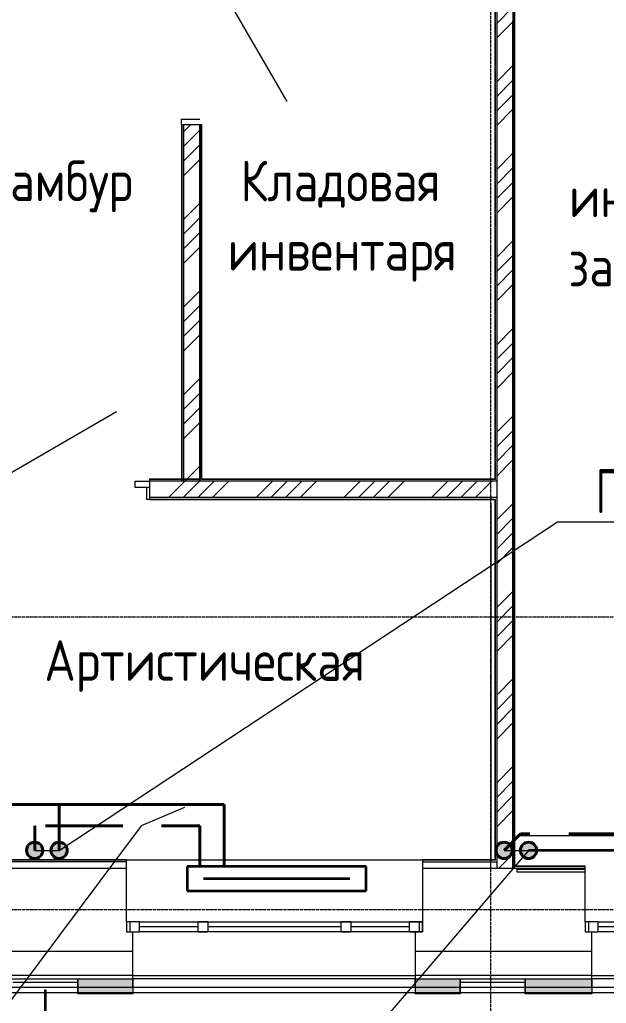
# Model space of a CAD drawing. Header units: millimetres. Extents: x -3929 to 624051, y 52832 to 514950.
# Drawn here: x 206602 to 210208, y 411788 to 417836 of the extents above; entities that cross this region are included whole.
import ezdxf
from ezdxf import colors
from ezdxf.entities.mleader import LeaderData, LeaderLine
from ezdxf.math import Vec2, Vec3

# ---------------------------------------------------------------- set-up
doc = ezdxf.new("R2010")
doc.units = ezdxf.units.MM
for name, pattern in [('ADSK_Линия сетки', [25, 20, -2.5, 0, -2.5]), ('ADSK_Штриховая_ш2 п1', [3, 2, -1]), ('Hidden', [7.14375, 4.7625, -2.38125])]:
    doc.linetypes.add(name, pattern=pattern)
for name, color, linetype, lineweight in [('_ Окна', 7, 'Continuous', 9), ('Двери', 7, 'Continuous', 9), ('Марки помещений', 7, 'Continuous', 20), ('Обобщенные модели', 7, 'Continuous', 18), ('ОВ-О-Оборудование', 32, 'Continuous', 35), ('ОВ-ТЕКСТ', 7, 'Continuous', 25), ('Ограждение', 7, 'Continuous', 9), ('Окна', 7, 'Continuous', 9), ('Оси', 253, 'Continuous', 9), ('Перекрытие', 7, 'Continuous', 18), ('Стены наружные', 7, 'Continuous', 18), ('Стены несущие', 7, 'Continuous', 30), ('Стены отделка', 7, 'Continuous', 30), ('Стены штриховка', 7, 'Continuous', 9)]:
    doc.layers.add(name, color=color, linetype=linetype, lineweight=lineweight)
doc.layers.add('стояки', color=7, linetype='Continuous')
doc.layers.add('т11.1', color=1, linetype='Continuous', true_color=0xff0000)
doc.layers.add('т21.1', color=5, linetype='Continuous', true_color=0x0000ff)
doc.styles.add('GOST Common_2', font='GOST_Common.ttf', dxfattribs={"width": 0.9, "height": 250})
doc.styles.add('СТИЛЬ', font='simplex.shx', dxfattribs={"width": 0.65})

# ---------------------------------------------------------------- blocks, each defined once
blk = doc.blocks.new('4 этаж')
at = {"layer": 'Ограждение', "lineweight": 0, "transparency": 33554432}
h = blk.add_hatch(color=253, dxfattribs=at)
h.paths.add_polyline_path([(398037.7, 1630.4), (398037.7, 1630.4), (397794.1, 1630.4)])
h.paths.add_polyline_path([(398037.7, 1636), (398037.7, 1722.2), (397699.1, 1722.2), (397699.1, 1636), (397794.1, 1636)])
for points in [[(398037.7, 1722.2), (398037.7, 1723.2), (398026.7, 1722.2)], [(399772.7, 1636), (400049.1, 1636), (400049.1, 1722.2), (399772.7, 1722.2), (399772.7, 1638.2)], [(400449.1, 1636), (400857.7, 1636), (400857.7, 1722.2), (400449.1, 1722.2), (400449.1, 1638.2)], [(397699.1, 1630.4), (398037.7, 1630.4), (398037.7, 1631.7), (397699.1, 1631.7)]]:
    blk.add_hatch(color=253, dxfattribs=at).paths.add_polyline_path(points)
h = blk.add_hatch(color=253, dxfattribs=at)
h.paths.add_polyline_path([(399772.7, 1630.4), (400049.1, 1630.4), (400049.1, 1631.7), (399772.7, 1631.7)])
h.paths.add_polyline_path([(400049.1, 1634.3), (400049.1, 1634.7), (399772.7, 1634.3)])
h = blk.add_hatch(color=253, dxfattribs=at)
h.paths.add_polyline_path([(400449.1, 1630.4), (400857.7, 1630.4), (400857.7, 1631.7), (400449.1, 1631.7)])
h.paths.add_polyline_path([(400857.7, 1634.3), (400857.7, 1634.7), (400449.1, 1634.3)])
at = {"layer": '_ Окна', "color": 253, "lineweight": 0}
for p, q in [((398077.7, 2073.2), (397997.7, 2073.2)), ((397997.7, 2073.2), (397997.7, 2013.2)), ((398017.7, 2073.2), (398017.7, 2013.2)), ((398077.7, 2013.2), (398077.7, 2073.2)), ((398437.7, 2013.2), (398437.7, 2073.2)), ((398437.7, 2073.2), (398497.7, 2073.2)), ((398497.7, 2073.2), (398497.7, 2013.2)), ((399317.7, 2013.2), (399317.7, 2073.2)), ((399317.7, 2073.2), (399377.7, 2073.2)), ((399377.7, 2073.2), (399377.7, 2013.2)), ((399737.7, 2013.2), (399737.7, 2073.2)), ((399737.7, 2073.2), (399817.7, 2073.2)), ((399797.7, 2073.2), (399797.7, 2013.2)), ((399817.7, 2073.2), (399817.7, 2013.2)), ((400897.7, 2073.2), (400817.7, 2073.2)), ((400817.7, 2073.2), (400817.7, 2013.2)), ((400837.7, 2073.2), (400837.7, 2013.2)), ((400897.7, 2013.2), (400897.7, 2073.2)), ((397997.7, 2013.2), (398077.7, 2013.2)), ((398437.7, 2043.2), (398077.7, 2043.2)), ((398497.7, 2013.2), (398437.7, 2013.2)), ((399317.7, 2043.2), (398497.7, 2043.2)), ((399377.7, 2013.2), (399317.7, 2013.2)), ((399737.7, 2043.2), (399377.7, 2043.2)), ((399817.7, 2013.2), (399737.7, 2013.2)), ((400817.7, 2013.2), (400897.7, 2013.2)), ((401257.7, 2043.2), (400897.7, 2043.2))]:
    blk.add_line(p, q, dxfattribs=at)
at = {"layer": 'Двери', "color": 253, "lineweight": 0}
for p, q in [((398448.5, 8043.2), (398983.5, 7116.6)), ((397195.5, 4783.2), (397936.8, 5211.2)), ((398051.5, 4783.2), (398138.5, 4783.2)), ((398051.5, 4743.2), (398051.5, 4783.2)), ((398138.5, 4783.2), (398138.5, 4743.2)), ((398138.5, 4743.2), (398051.5, 4743.2))]:
    blk.add_line(p, q, dxfattribs=at)
at = {"layer": 'Обобщенные модели', "color": 253, "lineweight": 0}
for p, q in [((397495, 1653.2), (397495, 1514.1)), ((397505, 1653.2), (397495, 1653.2)), ((397505, 1514.1), (397505, 1653.2))]:
    blk.add_line(p, q, dxfattribs=at)
at = {"layer": 'Ограждение', "color": 253, "lineweight": 0}
for p, q in [((397699.1, 1722.2), (397699.1, 1703.2)), ((398037.7, 1722.2), (397699.1, 1722.2)), ((398037.7, 1722.2), (397699.1, 1722.2)), ((397699.1, 1703.2), (397699.1, 1631.8)), ((397699.1, 1630.4), (397699.1, 1703.2)), ((398026.7, 1723.2), (398037.7, 1723.2)), ((398037.7, 1723.2), (398037.7, 1722.2)), ((398037.7, 1722.2), (398037.7, 1673.2)), ((398037.7, 1673.2), (398037.7, 1722.2)), ((399772.7, 1722.2), (399772.7, 1723.2)), ((399772.7, 1722.2), (399772.7, 1673.2)), ((399772.7, 1673.2), (399772.7, 1722.2)), ((400049.1, 1722.2), (399772.7, 1722.2)), ((400049.1, 1722.2), (399772.7, 1722.2)), ((400049.1, 1703.2), (400049.1, 1722.2)), ((400049.1, 1703.2), (400049.1, 1630.4)), ((400049.1, 1631.8), (400049.1, 1703.2)), ((400449.1, 1722.2), (400449.1, 1703.2)), ((400857.7, 1722.2), (400449.1, 1722.2)), ((400857.7, 1722.2), (400449.1, 1722.2)), ((400449.1, 1703.2), (400449.1, 1631.8)), ((400449.1, 1630.4), (400449.1, 1703.2)), ((400846.7, 1723.2), (400857.7, 1723.2)), ((400857.7, 1723.2), (400857.7, 1722.2)), ((400857.7, 1722.2), (400857.7, 1673.2)), ((400857.7, 1673.2), (400857.7, 1722.2)), ((397699.1, 1631.8), (397699.1, 1636)), ((397699.1, 1636), (397699.1, 1634.7)), ((398037.7, 1636), (397699.1, 1636)), ((397699.1, 1634.7), (397699.1, 1631.8)), ((397699.1, 1631.8), (397699.1, 1634.7)), ((397699.1, 1634.7), (397699.1, 1631.8)), ((398037.7, 1634.7), (397699.1, 1634.7)), ((397699.1, 1634), (397699.1, 1634.3)), ((398037.7, 1634.3), (397699.1, 1634.3)), ((397699.1, 1632), (397699.1, 1634)), ((397699.1, 1634), (397699.1, 1632)), ((398037.7, 1634), (397699.1, 1634)), ((398037.7, 1638.2), (398037.7, 1630.4)), ((398037.7, 1631.8), (398037.7, 1638.2)), ((398037.7, 1634.7), (398037.7, 1636)), ((398037.7, 1636), (398037.7, 1631.8)), ((398037.7, 1631.8), (398037.7, 1634.7)), ((398037.7, 1634.7), (398037.7, 1631.8)), ((398037.7, 1631.8), (398037.7, 1634.7)), ((398037.7, 1634.3), (398037.7, 1634)), ((398037.7, 1632), (398037.7, 1634)), ((398037.7, 1634), (398037.7, 1632)), ((399772.7, 1638.2), (399772.7, 1631.8)), ((399772.7, 1630.4), (399772.7, 1638.2)), ((399772.7, 1631.8), (399772.7, 1636)), ((399772.7, 1636), (399772.7, 1634.7)), ((400049.1, 1636), (399772.7, 1636)), ((399772.7, 1634.7), (399772.7, 1631.8)), ((399772.7, 1631.8), (399772.7, 1634.7)), ((399772.7, 1634.7), (399772.7, 1631.8)), ((400049.1, 1634.7), (399772.7, 1634.7)), ((399772.7, 1634), (399772.7, 1634.3)), ((400049.1, 1634.3), (399772.7, 1634.3)), ((399772.7, 1632), (399772.7, 1634)), ((399772.7, 1634), (399772.7, 1632)), ((400049.1, 1634), (399772.7, 1634)), ((400049.1, 1634.7), (400049.1, 1636)), ((400049.1, 1636), (400049.1, 1631.8)), ((400049.1, 1631.8), (400049.1, 1634.7)), ((400049.1, 1634.7), (400049.1, 1631.8)), ((400049.1, 1631.8), (400049.1, 1634.7)), ((400049.1, 1634.3), (400049.1, 1634)), ((400049.1, 1632), (400049.1, 1634)), ((400049.1, 1634), (400049.1, 1632)), ((400449.1, 1631.8), (400449.1, 1636)), ((400449.1, 1636), (400449.1, 1634.7)), ((400857.7, 1636), (400449.1, 1636)), ((400449.1, 1634.7), (400449.1, 1631.8)), ((400449.1, 1631.8), (400449.1, 1634.7)), ((400449.1, 1634.7), (400449.1, 1631.8)), ((400857.7, 1634.7), (400449.1, 1634.7)), ((400449.1, 1634), (400449.1, 1634.3)), ((400857.7, 1634.3), (400449.1, 1634.3)), ((400449.1, 1632), (400449.1, 1634)), ((400449.1, 1634), (400449.1, 1632)), ((400857.7, 1634), (400449.1, 1634)), ((400857.7, 1638.2), (400857.7, 1630.4)), ((400857.7, 1631.8), (400857.7, 1638.2)), ((400857.7, 1634.7), (400857.7, 1636)), ((400857.7, 1636), (400857.7, 1631.8)), ((400857.7, 1631.8), (400857.7, 1634.7)), ((400857.7, 1634.7), (400857.7, 1631.8)), ((400857.7, 1631.8), (400857.7, 1634.7)), ((400857.7, 1634.3), (400857.7, 1634)), ((400857.7, 1632), (400857.7, 1634)), ((400857.7, 1634), (400857.7, 1632)), ((397699.1, 1631.7), (397699.1, 1632)), ((398037.7, 1632), (397699.1, 1632)), ((397699.1, 1630.4), (397699.1, 1631.8)), ((397699.1, 1631.8), (397699.1, 1630.4)), ((398037.7, 1631.8), (397699.1, 1631.8)), ((398037.7, 1631.7), (397699.1, 1631.7)), ((397699.1, 1631.4), (397699.1, 1630.4)), ((398037.7, 1631.4), (397699.1, 1631.4)), ((398037.7, 1630.4), (397699.1, 1630.4)), ((398037.7, 1630.4), (397699.1, 1630.4)), ((398037.7, 1632), (398037.7, 1631.7)), ((398037.7, 1630.4), (398037.7, 1631.8)), ((398037.7, 1631.8), (398037.7, 1630.4)), ((398037.7, 1630.4), (398037.7, 1631.4)), ((399772.7, 1631.7), (399772.7, 1632)), ((400049.1, 1632), (399772.7, 1632)), ((399772.7, 1630.4), (399772.7, 1631.8)), ((399772.7, 1631.8), (399772.7, 1630.4)), ((400049.1, 1631.8), (399772.7, 1631.8)), ((400049.1, 1631.7), (399772.7, 1631.7)), ((399772.7, 1631.4), (399772.7, 1630.4)), ((400049.1, 1631.4), (399772.7, 1631.4)), ((400049.1, 1630.4), (399772.7, 1630.4)), ((400049.1, 1630.4), (399772.7, 1630.4)), ((400049.1, 1632), (400049.1, 1631.7)), ((400049.1, 1630.4), (400049.1, 1631.8)), ((400049.1, 1631.8), (400049.1, 1630.4)), ((400049.1, 1630.4), (400049.1, 1631.4)), ((400449.1, 1631.7), (400449.1, 1632)), ((400857.7, 1632), (400449.1, 1632)), ((400449.1, 1630.4), (400449.1, 1631.8)), ((400449.1, 1631.8), (400449.1, 1630.4)), ((400857.7, 1631.8), (400449.1, 1631.8)), ((400857.7, 1631.7), (400449.1, 1631.7)), ((400449.1, 1631.4), (400449.1, 1630.4)), ((400857.7, 1631.4), (400449.1, 1631.4)), ((400857.7, 1630.4), (400449.1, 1630.4)), ((400857.7, 1630.4), (400449.1, 1630.4)), ((400857.7, 1632), (400857.7, 1631.7)), ((400857.7, 1630.4), (400857.7, 1631.8)), ((400857.7, 1631.8), (400857.7, 1630.4)), ((400857.7, 1630.4), (400857.7, 1631.4))]:
    blk.add_line(p, q, dxfattribs=at)
at = {"layer": 'Окна', "color": 253, "lineweight": 0}
for p, q in [((398077.7, 2073.2), (397997.7, 2073.2)), ((397997.7, 2073.2), (397997.7, 2013.2)), ((398077.7, 2073.2), (398437.7, 2073.2)), ((398497.7, 2073.2), (398437.7, 2073.2)), ((398497.7, 2073.2), (399317.7, 2073.2)), ((399377.7, 2073.2), (399317.7, 2073.2)), ((399377.7, 2073.2), (399737.7, 2073.2)), ((399817.7, 2073.2), (399737.7, 2073.2)), ((399817.7, 2013.2), (399817.7, 2073.2)), ((400897.7, 2073.2), (400817.7, 2073.2)), ((400817.7, 2073.2), (400817.7, 2013.2)), ((400897.7, 2073.2), (401257.7, 2073.2)), ((397997.7, 2013.2), (398077.7, 2013.2)), ((398437.7, 2013.2), (398077.7, 2013.2)), ((398437.7, 2013.2), (398497.7, 2013.2)), ((399317.7, 2013.2), (398497.7, 2013.2)), ((399317.7, 2013.2), (399377.7, 2013.2)), ((399737.7, 2013.2), (399377.7, 2013.2)), ((399737.7, 2013.2), (399817.7, 2013.2)), ((400817.7, 2013.2), (400897.7, 2013.2)), ((401257.7, 2013.2), (400897.7, 2013.2))]:
    blk.add_line(p, q, dxfattribs=at)
at = {"layer": 'Оси', "color": 253, "linetype": 'ADSK_Линия сетки', "lineweight": 0}
for p, q in [((400238.1, -2540.7), (400238.1, 24580.2)), ((351673.8, 3950), (417903.5, 3950)), ((351673.8, 2150), (417793.4, 2150))]:
    blk.add_line(p, q, dxfattribs=at)
at = {"layer": 'Перекрытие', "color": 253, "lineweight": 0}
for p, q in [((398336.5, 6973.2), (398336.5, 7008.2)), ((398336.5, 7008.2), (398449.7, 7008.2)), ((398123.5, 4671.2), (398123.5, 4743.2)), ((398138.5, 4671.2), (398123.5, 4671.2)), ((402976.2, 2603.2), (400410.5, 2603.2))]:
    blk.add_line(p, q, dxfattribs=at)
at = {"layer": 'Стены наружные', "color": 253, "lineweight": 0}
for p, q in [((397997.7, 2455.2), (399817.7, 2455.2)), ((398026.7, 1723.2), (398037.7, 1723.2)), ((398037.7, 1743.2), (399772.7, 1743.2)), ((399772.7, 1723.2), (398037.7, 1723.2)), ((400846.7, 1723.2), (400857.7, 1723.2)), ((400857.7, 1743.2), (402592.7, 1743.2)), ((402592.7, 1723.2), (400857.7, 1723.2)), ((369656.8, 1673.2), (400857.7, 1673.2)), ((397495.1, 1638.2), (391691, 1638.2)), ((397699.1, 1638.2), (397504.9, 1638.2)), ((403018.6, 1638.2), (397699.1, 1638.2)), ((398037.7, 1673.2), (398037.7, 1638.2)), ((399772.7, 1673.2), (403053.6, 1673.2)), ((399772.7, 1673.2), (399772.7, 1638.2)), ((400857.7, 1673.2), (400857.7, 1638.2))]:
    blk.add_line(p, q, dxfattribs=at)
at = {"layer": 'Стены несущие', "color": 253, "lineweight": 0}
for p, q in [((396992.5, 2403.2), (397997.7, 2403.2)), ((397997.7, 2073.2), (397997.7, 2403.2)), ((399817.7, 2403.2), (399817.7, 2073.2)), ((399817.7, 2403.2), (400817.7, 2403.2)), ((400398.5, 2378.4), (400398.5, 2398.4)), ((400398.5, 2398.4), (400817.7, 2398.4)), ((400817.7, 2378.4), (400398.5, 2378.4)), ((400817.7, 2398.4), (400817.7, 2403.2)), ((400817.7, 2073.2), (400817.7, 2378.4)), ((398037.7, 1893.2), (398037.7, 2013.2)), ((399772.7, 2013.2), (399772.7, 1893.2)), ((400857.7, 1893.2), (400857.7, 2013.2)), ((396947.5, 1893.2), (398037.7, 1893.2)), ((399772.7, 1893.2), (400857.7, 1893.2))]:
    blk.add_line(p, q, dxfattribs=at)
at = {"layer": 'Стены отделка', "color": 253, "lineweight": 0}
for p, q in [((400261.5, 8221.2), (400261.5, 4795.2)), ((400385.5, 2415.2), (400385.5, 8221.2)), ((400273.5, 7617.6), (400273.5, 2403.2)), ((400373.5, 2403.2), (400373.5, 7613.2)), ((398460.5, 6973.2), (398336.5, 6973.2)), ((398336.5, 6973.2), (398336.5, 4783.2)), ((398348.5, 6973.2), (398348.5, 4783.2)), ((398448.5, 4783.2), (398448.5, 6973.2)), ((398460.5, 4795.2), (398460.5, 6973.2)), ((398138.5, 4795.2), (398138.5, 4671.2)), ((398448.5, 4795.2), (398138.5, 4795.2)), ((400261.5, 4795.2), (398460.5, 4795.2)), ((398138.5, 4671.2), (400261.5, 4671.2)), ((400261.5, 4671.2), (400261.5, 2455.2)), ((397997.7, 2455.2), (397110.5, 2455.2)), ((397997.7, 2403.2), (397997.7, 2455.2)), ((399817.7, 2455.2), (399817.7, 2403.2)), ((400261.5, 2455.2), (399817.7, 2455.2)), ((400238.1, 2403.2), (400238.1, 2443.2)), ((400238.5, 2443.2), (400273.5, 2443.2)), ((400817.7, 2415.2), (400385.5, 2415.2)), ((400817.7, 2403.2), (400817.7, 2415.2)), ((400817.7, 2378.4), (400817.7, 2398.4)), ((398037.7, 1723.2), (398037.7, 1893.2)), ((399772.7, 1893.2), (399772.7, 1723.2)), ((400857.7, 1723.2), (400857.7, 1893.2)), ((398037.7, 1743.2), (396947.5, 1743.2)), ((396947.5, 1723.2), (398037.7, 1723.2)), ((397299.1, 1703.2), (397699.1, 1703.2)), ((397699.1, 1703.2), (397699.1, 1723.2)), ((400857.7, 1743.2), (399772.7, 1743.2)), ((399772.7, 1723.2), (400857.7, 1723.2)), ((400049.1, 1723.2), (400049.1, 1703.2)), ((400049.1, 1703.2), (400449.1, 1703.2)), ((400449.1, 1703.2), (400449.1, 1723.2))]:
    blk.add_line(p, q, dxfattribs=at)
at = {"layer": 'Стены штриховка', "color": 253, "lineweight": 0}
for p, q in [((400273.5, 8253.2), (400273.5, 4783.2)), ((400373.5, 8253.2), (400373.5, 2403.2)), ((400263.5, 8223.2), (400263.5, 4793.2)), ((400383.5, 2413.2), (400383.5, 8223.2)), ((400273.5, 7613.2), (400273.5, 2403.2)), ((400373.5, 7613.2), (400373.5, 2403.2)), ((398338.5, 6973.2), (398338.5, 4783.2)), ((398348.5, 6973.2), (398348.5, 4808.2)), ((398348.5, 6973.2), (398348.5, 4783.2)), ((398448.5, 6973.2), (398448.5, 4808.2)), ((398448.5, 6973.2), (398448.5, 4783.2)), ((398458.5, 4793.2), (398458.5, 6973.2)), ((398448.5, 4793.2), (398138.5, 4793.2)), ((400273.5, 4783.2), (398138.5, 4783.2)), ((400263.5, 4793.2), (398458.5, 4793.2)), ((400273.5, 4683.2), (398138.5, 4683.2)), ((398138.5, 4673.2), (400263.5, 4673.2)), ((400263.5, 4673.2), (400263.5, 2453.2)), ((400273.5, 4683.2), (400273.5, 2403.2)), ((400238.5, 4648.2), (400238.5, 2453.2)), ((397997.7, 2453.2), (397108.5, 2453.2)), ((397997.7, 2443.2), (397123.5, 2443.2)), ((400263.5, 2453.2), (399817.7, 2453.2)), ((399817.7, 2443.2), (400238.5, 2443.2)), ((400817.7, 2413.2), (400383.5, 2413.2))]:
    blk.add_line(p, q, dxfattribs=at)
at = {"layer": 'Стены штриховка', "color": 253, "linetype": 'Continuous', "lineweight": 0}
for p, q in [((400273.5, 7597.9), (400373.5, 7697.9)), ((400273.5, 7508.1), (400373.5, 7608.1)), ((400273.5, 7238.7), (400373.5, 7338.7)), ((400273.5, 7148.9), (400373.5, 7248.9)), ((400273.5, 7059.1), (400373.5, 7159.1)), ((400273.5, 6969.3), (400373.5, 7069.3)), ((398348.5, 6930.2), (398391.6, 6973.2)), ((398348.5, 6840.4), (398448.5, 6940.4)), ((398348.5, 6750.5), (398448.5, 6850.5)), ((400273.5, 6699.9), (400373.5, 6799.9)), ((398348.5, 6660.7), (398448.5, 6760.7)), ((400273.5, 6610.1), (400373.5, 6710.1)), ((400273.5, 6520.3), (400373.5, 6620.3)), ((398348.5, 6391.3), (398448.5, 6491.3)), ((400273.5, 6430.5), (400373.5, 6530.5)), ((398348.5, 6301.5), (398448.5, 6401.5)), ((398348.5, 6211.7), (398448.5, 6311.7)), ((400273.5, 6161.1), (400373.5, 6261.1)), ((398348.5, 6121.9), (398448.5, 6221.9)), ((400273.5, 6071.3), (400373.5, 6171.3)), ((400273.5, 5981.5), (400373.5, 6081.5)), ((400273.5, 5891.7), (400373.5, 5991.7)), ((398348.5, 5852.5), (398448.5, 5952.5)), ((398348.5, 5762.7), (398448.5, 5862.7)), ((398348.5, 5672.9), (398448.5, 5772.9)), ((400273.5, 5622.3), (400373.5, 5722.3)), ((398348.5, 5583.1), (398448.5, 5683.1)), ((400273.5, 5532.5), (400373.5, 5632.5)), ((400273.5, 5442.7), (400373.5, 5542.7)), ((400273.5, 5352.9), (400373.5, 5452.9)), ((398348.5, 5313.7), (398448.5, 5413.7)), ((398348.5, 5223.9), (398448.5, 5323.9)), ((398348.5, 5134.1), (398448.5, 5234.1)), ((398348.5, 5044.3), (398448.5, 5144.3)), ((400273.5, 5083.4), (400373.5, 5183.4)), ((400273.5, 4993.6), (400373.5, 5093.6)), ((400273.5, 4903.8), (400373.5, 5003.8)), ((400273.5, 4814), (400373.5, 4914)), ((398256.9, 4683.2), (398448.5, 4874.9)), ((398346.7, 4683.2), (398448.5, 4785.1)), ((398436.5, 4683.2), (398536.5, 4783.2)), ((398526.3, 4683.2), (398626.3, 4783.2)), ((398795.7, 4683.2), (398895.7, 4783.2)), ((398885.5, 4683.2), (398985.5, 4783.2)), ((398975.3, 4683.2), (399075.3, 4783.2)), ((399065.1, 4683.2), (399165.1, 4783.2)), ((399334.5, 4683.2), (399434.5, 4783.2)), ((399424.3, 4683.2), (399524.3, 4783.2)), ((399514.1, 4683.2), (399614.1, 4783.2)), ((399603.9, 4683.2), (399703.9, 4783.2)), ((399873.3, 4683.2), (399973.3, 4783.2)), ((399963.1, 4683.2), (400063.1, 4783.2)), ((400052.9, 4683.2), (400152.9, 4783.2)), ((400142.7, 4683.2), (400242.7, 4783.2)), ((400273.5, 4544.6), (400373.5, 4644.6)), ((400273.5, 4454.8), (400373.5, 4554.8)), ((400273.5, 4365), (400373.5, 4465)), ((400273.5, 4275.2), (400373.5, 4375.2)), ((400273.5, 4005.8), (400373.5, 4105.8)), ((400273.5, 3916), (400373.5, 4016)), ((400273.5, 3826.2), (400373.5, 3926.2)), ((400273.5, 3736.4), (400373.5, 3836.4)), ((400273.5, 3467), (400373.5, 3567)), ((400273.5, 3377.2), (400373.5, 3477.2)), ((400273.5, 3287.4), (400373.5, 3387.4)), ((400273.5, 3197.6), (400373.5, 3297.6)), ((400273.5, 2928.2), (400373.5, 3028.2)), ((400273.5, 2838.4), (400373.5, 2938.4)), ((400273.5, 2748.6), (400373.5, 2848.6)), ((400273.5, 2658.8), (400373.5, 2758.8)), ((400287.4, 2403.2), (400373.5, 2489.4))]:
    blk.add_line(p, q, dxfattribs=at)
at = {"layer": 'Марки помещений', "color": 253, "lineweight": 0, "style": 'GOST Common_2', "width": 0.9}
for s, p in [('Тамбур', (397130.9, 6504.6)), ('Кладовая', (398698.5, 6503.9)), ('индивидуальных', (400718.1, 6406.6)), ('инвентаря', (398619.7, 6077.7)), ('занятий', (400715, 5980.5)), ('Артистическая', (397493, 3555.3))]:
    blk.add_text(s, height=250, dxfattribs=at).set_placement(p)
blk = doc.blocks.new('*U2934')
at = {"layer": 'ОВ-О-Оборудование', "color": 32, "ltscale": 0.1, "true_color": 0xcd6928}
for p, q in [((550, 75), (-550, 75)), ((-550, 75), (-550, -75)), ((550, -75), (550, 75)), ((-450, 0), (450, 0)), ((-550, -75), (550, -75))]:
    blk.add_line(p, q, dxfattribs=at)

msp = doc.modelspace()

# ---------------------------------------------------------------- hatches: boundary and pattern name
at = {"layer": 'т11.1', "lineweight": 40}
h = msp.add_hatch(color=233, dxfattribs=at)
h.dxf.hatch_style = 1
h.paths.add_polyline_path([(206894.737, 412728.665, 1), (206794.737, 412728.665, 1)])
h = msp.add_hatch(color=256, dxfattribs=at)
h.dxf.hatch_style = 1
h.paths.add_polyline_path([(209780.467, 412728.665, 1), (209680.467, 412728.665, 1)])
at = {"layer": 'т21.1', "linetype": 'ADSK_Штриховая_ш2 п1', "lineweight": 40, "ltscale": 50, "true_color": 0x5e67af}
h = msp.add_hatch(color=165, dxfattribs=at)
h.dxf.hatch_style = 1
h.paths.add_polyline_path([(206744.737, 412728.665, 1), (206644.737, 412728.665, 1)])
at = {"layer": 'т21.1', "linetype": 'ADSK_Штриховая_ш2 п1', "lineweight": 40, "ltscale": 50}
h = msp.add_hatch(color=256, dxfattribs=at)
h.dxf.hatch_style = 1
h.paths.add_polyline_path([(209630.467, 412728.665, 1), (209530.467, 412728.665, 1)])

# ---------------------------------------------------------------- linework, layer by layer
at = {"layer": 'стояки', "color": 165, "lineweight": 40, "true_color": 0x5e67af}
msp.add_line((206694.737, 412728.665), (206694.986, 412880.455), dxfattribs=at)
at = {"layer": 'т11.1', "color": 233, "lineweight": 40}
for p, q in [((188751.234, 413009.662), (207860.194, 413009.662)), ((206844.737, 412728.665), (206844.737, 413007.26)), ((207860.194, 412630.005), (207860.194, 413009.662))]:
    msp.add_line(p, q, dxfattribs=at)
at = {"layer": 'т11.1', "lineweight": 40}
msp.add_line((210303.687, 412729.662), (209730.467, 412728.665), dxfattribs=at)
at = {"layer": 'т11.1', "color": 233, "lineweight": 40}
msp.add_circle((206844.737, 412728.665), 50, dxfattribs=at)
at = {"layer": 'т11.1', "lineweight": 40}
msp.add_circle((209730.467, 412728.665), 50, dxfattribs=at)
at = {"layer": 'т21.1', "color": 165, "linetype": 'Hidden', "lineweight": 40, "ltscale": 100, "true_color": 0x5e67af}
for p in [(188901.234, 412909.662), (207710.194, 412630.005)]:
    msp.add_line(p, (207710.194, 412878.789), dxfattribs=at)
at = {"layer": 'т21.1', "linetype": 'Hidden', "lineweight": 40, "ltscale": 100}
for p in [(209580.467, 412728.665), (210453.687, 412829.662)]:
    msp.add_line(p, (209681.464, 412829.662), dxfattribs=at)
at = {"layer": 'т21.1', "color": 165, "lineweight": 40, "ltscale": 50, "true_color": 0x5e67af}
msp.add_circle((206694.737, 412728.665), 50, dxfattribs=at)
at = {"layer": 'т21.1', "lineweight": 40, "ltscale": 50}
msp.add_circle((209580.467, 412728.665), 50, dxfattribs=at)

# ---------------------------------------------------------------- block references
at = {"layer": 'ОВ-О-Оборудование', "ltscale": 10}
msp.add_blockref('*U2934', (208181.468, 412555.005), dxfattribs=at)
at = {"layer": 'стояки', "color": 5, "lineweight": 40}
msp.add_blockref('4 этаж', (-190738.98, 410215.433), dxfattribs=at)

# ---------------------------------------------------------------- leaders
at = {"layer": 'ОВ-ТЕКСТ', "color": 7}
ml = msp.add_multileader_mtext('Standard', dxfattribs=at)
ml.set_content('\\A1;Подъем с первого этажа  %%C20х2.8 ', color=7, style='СТИЛЬ')
ml.set_leader_properties(color=7, lineweight=18)
ml.build(insert=Vec2(0, 0))
ml.multileader.update_dxf_attribs({"text_left_attachment_type": 6, "text_right_attachment_type": 6, "dogleg_length": 0.36, "arrow_head_size": 0.126})
ctx = ml.context
ctx.base_point, ctx.char_height, ctx.arrow_head_size, ctx.landing_gap_size, ctx.plane_origin = Vec3(209908.508, 414748.165), 270, 0.126, 0.063, Vec3(219080.818, 405786.305)
ctx.left_attachment, ctx.right_attachment, ctx.text_align_type = 6, 6, 1
notes = []
notes.append((ctx, [(0, (1, 1, 0), (209908.256, 414748.165), (1, 0), 0.252, [(0, [(206694.737, 412728.665), (206844.737, 412728.665)], 0, [])])]))
ctx.mtext.insert, ctx.mtext.width, ctx.mtext.defined_height, ctx.mtext.alignment, ctx.mtext.flow_direction = Vec3(211157.963, 415072.165), 2900.40337, 1165.442, 2, 5
ml = msp.add_multileader_mtext('Standard', dxfattribs=at)
ml.set_content('\\A1;ПЭ %%C16х2.2', color=7, style='СТИЛЬ')
ml.set_leader_properties(color=7, lineweight=18)
ml.build(insert=Vec2(0, 0))
ml.multileader.update_dxf_attribs({"text_left_attachment_type": 6, "text_right_attachment_type": 6, "dogleg_length": 0.36, "arrow_head_size": 0.126})
ctx = ml.context
ctx.base_point, ctx.char_height, ctx.arrow_head_size, ctx.landing_gap_size, ctx.plane_origin = Vec3(204025.679, 410312.893), 270, 0.126, 0.063, Vec3(207686.471, 412862.985)
ctx.left_attachment, ctx.right_attachment, ctx.text_align_type = 6, 6, 1
notes.append((ctx, [(1, (1, 1, 0), (205430.057, 410312.893), (-1, 0), 0.252, [(1, [(207615.303, 412991.767), (207348.953, 412879.382)], 0, [])])]))
ctx.mtext.insert, ctx.mtext.width, ctx.mtext.alignment, ctx.mtext.flow_direction = Vec3(204727.742, 410636.893), 1912.62067, 2, 5
ml = msp.add_multileader_mtext('Standard', dxfattribs=at)
ml.set_content('\\A1;Ст. 23^J%%C15х2.8 ', color=7, style='СТИЛЬ')
ml.set_leader_properties(color=7, lineweight=18)
ml.build(insert=Vec2(0, 0))
ml.multileader.update_dxf_attribs({"text_left_attachment_type": 6, "text_right_attachment_type": 6, "dogleg_length": 0.36, "arrow_head_size": 0.126})
ctx = ml.context
ctx.base_point, ctx.char_height, ctx.arrow_head_size, ctx.landing_gap_size, ctx.plane_origin = Vec3(207248, 410921.144), 270, 0.126, 0.063, Vec3(214437.18, 406982.279)
ctx.left_attachment, ctx.right_attachment, ctx.text_align_type = 6, 6, 1
notes.append((ctx, [(1, (1, 1, 0), (208184.378, 410921.144), (-1, 0), 0.252, [(0, [(209580.467, 412728.665), (209730.467, 412728.665)], 0, [])])]))
ctx.mtext.insert, ctx.mtext.width, ctx.mtext.alignment, ctx.mtext.flow_direction = Vec3(207716.063, 411245.144), 1404.14984, 2, 5
ml = msp.add_multileader_mtext('Standard', dxfattribs=at)
ml.set_content('\\A1;Ст. 22^J%%C15х2.8 ', color=7, style='СТИЛЬ')
ml.set_leader_properties(color=7, lineweight=18)
ml.build(insert=Vec2(0, 0))
ml.multileader.update_dxf_attribs({"text_left_attachment_type": 6, "text_right_attachment_type": 6, "dogleg_length": 0.36, "arrow_head_size": 0.126})
ctx = ml.context
ctx.base_point, ctx.char_height, ctx.arrow_head_size, ctx.landing_gap_size, ctx.plane_origin = Vec3(210212.341, 411228.232), 270, 0.126, 0.063, Vec3(217988.702, 406530.158)
ctx.left_attachment, ctx.right_attachment, ctx.text_align_type = 6, 6, 1
notes.append((ctx, [(1, (1, 1, 0), (211148.719, 411228.232), (-1, 0), 0.252, [(0, [(213131.989, 412276.544), (213131.989, 412126.544)], 0, [])])]))
ctx.mtext.insert, ctx.mtext.width, ctx.mtext.alignment, ctx.mtext.flow_direction = Vec3(210680.404, 411552.232), 1404.14984, 2, 5
for ctx, leaders in notes:
    for number, flags, end, landing, length, lines in leaders:
        leader = LeaderData()
        leader.index, (leader.has_last_leader_line, leader.has_dogleg_vector, leader.attachment_direction) = number, flags
        leader.last_leader_point, leader.dogleg_vector, leader.dogleg_length = Vec3(end), Vec3(landing), length
        for number, points, colour, breaks in lines:
            line = LeaderLine()
            line.index, line.vertices, line.color, line.breaks = number, Vec3.list(points), colors.encode_raw_color(colour), breaks
            leader.lines.append(line)
        ctx.leaders.append(leader)

doc.saveas('drawing.dxf')
